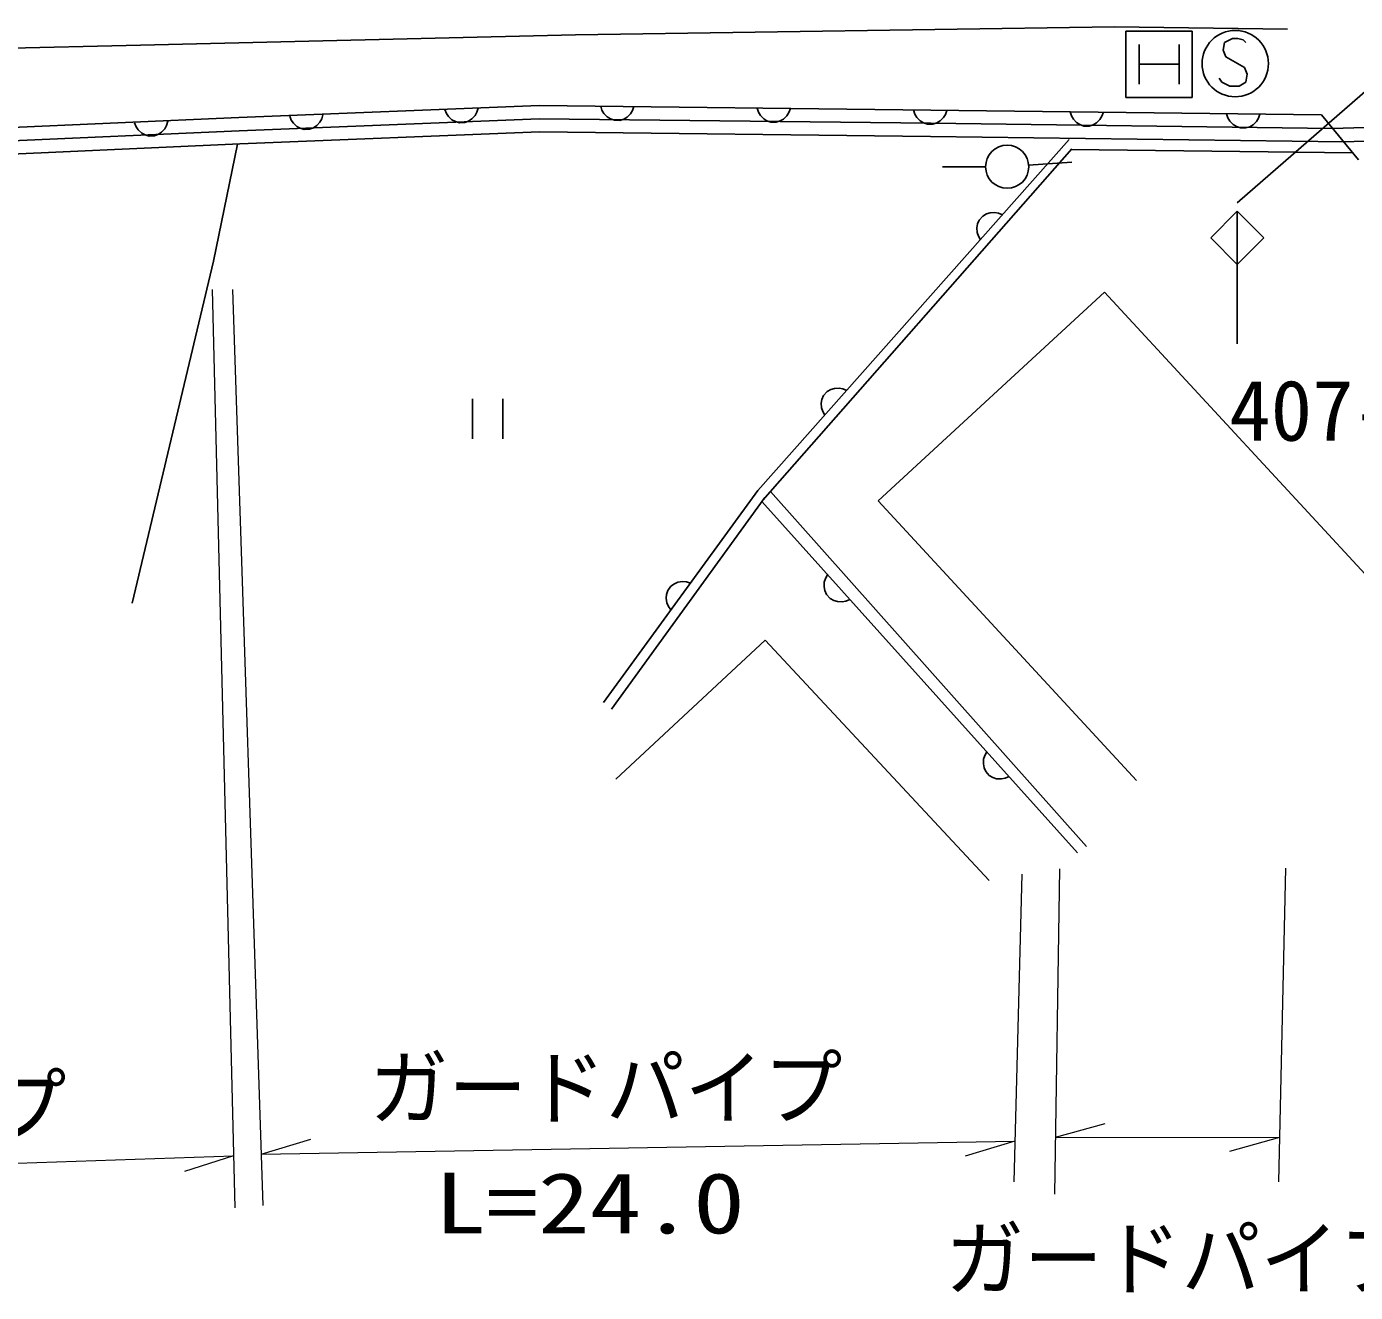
# Model space of a CAD drawing. Units: millimetres on the paper. Extents: x 40 to 680, y 20 to 380.
# Drawn here: x 83.59 to 123.64, y 233.79 to 271.95 of the extents above; entities that cross this region are included whole.
import ezdxf
from ezdxf.enums import TextEntityAlignment as Align

# ---------------------------------------------------------------- set-up
doc = ezdxf.new("R2010")
doc.units = ezdxf.units.MM
for name, color, linetype, lineweight in [('M-BGD', 7, 'Continuous', 25), ('M-BGD-EXST', 7, 'Continuous', 25), ('M-STR-HTXT', 7, 'Continuous', 13), ('M-STR-STRC', 7, 'Continuous', 25)]:
    doc.layers.add(name, color=color, linetype=linetype, lineweight=lineweight)
doc.styles.add('ＭＳ ゴシック', font='')
doc.styles.get('ＭＳ ゴシック').set_extended_font_data('MS Gothic')

msp = doc.modelspace()

# ---------------------------------------------------------------- linework, layer by layer
at = {"layer": 'M-BGD'}
for p, q in [((89.985, 269.213), (99.035, 269.574)), ((99.035, 269.574), (110.843, 269.435)), ((100.892, 269.552), (100.931, 269.431)), ((101.851, 269.42), (101.892, 269.539)), ((75.661, 268.573), (89.985, 269.213)), ((90.001, 268.813), (99.04, 269.174)), ((91.523, 269.252), (91.568, 269.134)), ((91.568, 269.134), (91.632, 269.037)), ((92.431, 269.071), (92.487, 269.174)), ((92.487, 269.174), (92.522, 269.295)), ((96.198, 269.453), (96.243, 269.334)), ((96.243, 269.334), (96.307, 269.237)), ((96.307, 269.237), (96.411, 269.142)), ((96.411, 269.142), (96.514, 269.086)), ((96.795, 269.058), (96.913, 269.103)), ((96.913, 269.103), (97.011, 269.167)), ((97.011, 269.167), (97.106, 269.271)), ((97.106, 269.271), (97.162, 269.374)), ((97.162, 269.374), (97.197, 269.495)), ((99.04, 269.174), (110.839, 269.035)), ((100.931, 269.431), (100.99, 269.33)), ((100.99, 269.33), (101.089, 269.229)), ((101.089, 269.229), (101.188, 269.168)), ((101.188, 269.168), (101.307, 269.126)), ((101.307, 269.126), (101.467, 269.124)), ((101.467, 269.124), (101.588, 269.163)), ((101.588, 269.163), (101.689, 269.222)), ((101.689, 269.222), (101.79, 269.321)), ((101.79, 269.321), (101.851, 269.42)), ((105.608, 269.494), (105.647, 269.374)), ((105.647, 269.374), (105.706, 269.273)), ((105.706, 269.273), (105.804, 269.172)), ((105.804, 269.172), (105.904, 269.11)), ((105.904, 269.11), (106.023, 269.069)), ((106.183, 269.067), (106.304, 269.106)), ((106.304, 269.106), (106.404, 269.164)), ((106.404, 269.164), (106.505, 269.263)), ((106.505, 269.263), (106.567, 269.362)), ((106.567, 269.362), (106.608, 269.482)), ((110.324, 269.437), (110.362, 269.316)), ((110.362, 269.316), (110.421, 269.215)), ((110.421, 269.215), (110.52, 269.114)), ((110.52, 269.114), (110.619, 269.053)), ((110.843, 269.435), (122.613, 269.287)), ((111.019, 269.048), (111.12, 269.107)), ((111.12, 269.107), (111.221, 269.206)), ((111.221, 269.206), (111.282, 269.305)), ((111.282, 269.305), (111.324, 269.424)), ((115.04, 269.379), (115.078, 269.259)), ((115.078, 269.259), (115.137, 269.158)), ((115.137, 269.158), (115.236, 269.057)), ((115.836, 269.05), (115.937, 269.148)), ((115.937, 269.148), (115.998, 269.248)), ((115.998, 269.248), (116.04, 269.367)), ((119.755, 269.322), (119.794, 269.201)), ((119.794, 269.201), (119.853, 269.101)), ((120.653, 269.091), (120.714, 269.19)), ((120.714, 269.19), (120.755, 269.31)), ((123.733, 267.938), (122.613, 269.287)), ((75.674, 268.173), (90.001, 268.813)), ((86.848, 269.052), (86.893, 268.934)), ((86.893, 268.934), (86.957, 268.837)), ((86.957, 268.837), (87.062, 268.741)), ((87.062, 268.741), (87.164, 268.685)), ((87.446, 268.657), (87.564, 268.703)), ((87.564, 268.703), (87.661, 268.767)), ((87.661, 268.767), (87.757, 268.871)), ((87.757, 268.871), (87.812, 268.973)), ((87.812, 268.973), (87.847, 269.095)), ((90.018, 268.413), (99.046, 268.774)), ((91.632, 269.037), (91.736, 268.941)), ((91.736, 268.941), (91.839, 268.886)), ((91.839, 268.886), (91.96, 268.851)), ((91.96, 268.851), (92.12, 268.858)), ((92.12, 268.858), (92.238, 268.903)), ((92.238, 268.903), (92.336, 268.967)), ((92.336, 268.967), (92.431, 269.071)), ((96.514, 269.086), (96.635, 269.051)), ((96.635, 269.051), (96.795, 269.058)), ((99.046, 268.774), (110.834, 268.635)), ((106.023, 269.069), (106.183, 269.067)), ((110.619, 269.053), (110.739, 269.012)), ((110.739, 269.012), (110.899, 269.01)), ((110.839, 269.035), (122.949, 268.883)), ((110.899, 269.01), (111.019, 269.048)), ((115.236, 269.057), (115.335, 268.996)), ((115.335, 268.996), (115.454, 268.954)), ((115.454, 268.954), (115.614, 268.952)), ((115.614, 268.952), (115.735, 268.991)), ((115.735, 268.991), (115.836, 269.05)), ((119.853, 269.101), (119.951, 268.999)), ((119.951, 268.999), (120.051, 268.938)), ((120.051, 268.938), (120.17, 268.897)), ((120.17, 268.897), (120.33, 268.895)), ((120.33, 268.895), (120.451, 268.933)), ((120.451, 268.933), (120.551, 268.992)), ((120.551, 268.992), (120.653, 269.091)), ((122.949, 268.883), (127.783, 269.033)), ((75.688, 267.774), (90.018, 268.413)), ((87.164, 268.685), (87.286, 268.651)), ((87.286, 268.651), (87.446, 268.657)), ((89.224, 264.878), (89.95, 268.41)), ((105.632, 257.961), (115.014, 268.548)), ((110.834, 268.635), (123.285, 268.478)), ((123.285, 268.478), (127.74, 268.616)), ((105.779, 257.675), (115.09, 268.266)), ((115.072, 268.245), (123.544, 268.149)), ((112.491, 267.725), (111.191, 267.725)), ((113.789, 267.773), (115.086, 267.868)), ((112.517, 266.303), (112.408, 266.24)), ((112.628, 266.338), (112.517, 266.303)), ((112.769, 266.347), (112.628, 266.338)), ((112.884, 266.325), (112.769, 266.347)), ((113, 266.276), (112.884, 266.325)), ((112.252, 266.004), (112.23, 265.889)), ((112.301, 266.12), (112.252, 266.004)), ((112.408, 266.24), (112.301, 266.12)), ((112.23, 265.889), (112.239, 265.748)), ((112.239, 265.748), (112.274, 265.637)), ((112.274, 265.637), (112.337, 265.527)), ((86.77, 254.571), (89.224, 264.878)), ((109.256, 257.653), (116.074, 263.947)), ((116.074, 263.947), (127.007, 252.103)), ((97.029, 260.726), (97.029, 259.526)), ((97.941, 259.526), (97.941, 260.726)), ((107.561, 260.71), (107.539, 260.595)), ((107.611, 260.826), (107.561, 260.71)), ((107.717, 260.946), (107.611, 260.826)), ((107.826, 261.009), (107.717, 260.946)), ((107.937, 261.044), (107.826, 261.009)), ((108.079, 261.053), (107.937, 261.044)), ((108.193, 261.032), (108.079, 261.053)), ((108.31, 260.982), (108.193, 261.032)), ((107.539, 260.595), (107.548, 260.454)), ((107.548, 260.454), (107.583, 260.343)), ((107.583, 260.343), (107.646, 260.234)), ((100.974, 251.576), (105.632, 257.961)), ((106.008, 257.935), (115.528, 247.233)), ((101.22, 251.371), (105.84, 257.759)), ((115.262, 247.043), (105.747, 257.631)), ((117.037, 249.224), (109.256, 257.653)), ((103.114, 255.154), (103.011, 255.081)), ((103.222, 255.199), (103.114, 255.154)), ((103.361, 255.221), (103.222, 255.199)), ((103.477, 255.211), (103.361, 255.221)), ((103.598, 255.172), (103.477, 255.211)), ((107.632, 255.204), (107.625, 255.063)), ((107.666, 255.316), (107.632, 255.204)), ((107.729, 255.426), (107.666, 255.316)), ((102.878, 254.831), (102.868, 254.715)), ((102.868, 254.715), (102.89, 254.575)), ((102.917, 254.951), (102.878, 254.831)), ((103.011, 255.081), (102.917, 254.951)), ((107.625, 255.063), (107.647, 254.949)), ((107.647, 254.949), (107.697, 254.833)), ((107.697, 254.833), (107.804, 254.714)), ((107.804, 254.714), (107.914, 254.651)), ((102.89, 254.575), (102.935, 254.468)), ((102.935, 254.468), (103.009, 254.365)), ((107.914, 254.651), (108.026, 254.617)), ((108.026, 254.617), (108.167, 254.609)), ((108.167, 254.609), (108.281, 254.632)), ((108.281, 254.632), (108.397, 254.682)), ((101.346, 249.267), (105.853, 253.458)), ((105.853, 253.458), (112.597, 246.205)), ((112.466, 249.975), (112.431, 249.864)), ((112.528, 250.085), (112.466, 249.975)), ((112.431, 249.864), (112.424, 249.723)), ((112.424, 249.723), (112.446, 249.608)), ((112.446, 249.608), (112.497, 249.492)), ((112.497, 249.492), (112.604, 249.373)), ((112.604, 249.373), (112.713, 249.311)), ((112.713, 249.311), (112.825, 249.276)), ((112.825, 249.276), (112.966, 249.269)), ((112.966, 249.269), (113.081, 249.291)), ((113.081, 249.291), (113.197, 249.341))]:
    msp.add_line(p, q, dxfattribs=at)
msp.add_circle((113.141, 267.725), 0.65, dxfattribs=at)
at = {"layer": 'M-BGD-EXST'}
for p, q in [((116.72, 269.815), (116.72, 271.815)), ((116.72, 271.815), (118.72, 271.815)), ((118.72, 271.815), (118.72, 269.815)), ((119.934, 271.596), (119.694, 271.476)), ((120.094, 271.596), (119.934, 271.596)), ((120.254, 271.556), (120.094, 271.596)), ((120.334, 271.476), (120.254, 271.556)), ((117.12, 271.415), (117.12, 270.215)), ((118.32, 271.415), (118.32, 270.215)), ((119.694, 271.476), (119.654, 271.236)), ((119.654, 271.236), (119.734, 271.036)), ((117.12, 270.815), (118.32, 270.815)), ((119.734, 271.036), (120.294, 270.716)), ((120.294, 270.716), (120.374, 270.516)), ((119.614, 270.276), (119.534, 270.396)), ((120.374, 270.516), (120.334, 270.276)), ((119.854, 270.156), (119.614, 270.276)), ((120.134, 270.156), (119.854, 270.156)), ((120.334, 270.276), (120.134, 270.156)), ((118.72, 269.815), (116.72, 269.815))]:
    msp.add_line(p, q, dxfattribs=at)
msp.add_circle((120.014, 270.836), 1, dxfattribs=at)
at = {"layer": 'M-STR-HTXT'}
for p, q in [((89.18, 264.022), (89.87, 236.337)), ((89.793, 264.022), (90.714, 236.414)), ((113.586, 246.396), (113.341, 237.123)), ((114.717, 246.564), (114.568, 236.755)), ((121.527, 246.577), (121.317, 237.123)), ((114.594, 238.468), (116.095, 238.886)), ((90.662, 237.96), (92.155, 238.406)), ((90.662, 237.96), (113.373, 238.344)), ((113.373, 238.344), (111.881, 237.898)), ((114.594, 238.468), (121.347, 238.46)), ((121.347, 238.46), (119.846, 238.042)), ((66.494, 237.101), (89.831, 237.907)), ((89.831, 237.907), (88.346, 237.435))]:
    msp.add_line(p, q, dxfattribs=at)
at = {"layer": 'M-STR-STRC'}
for p, q in [((100.132, 271.705), (116.374, 271.942)), ((116.374, 271.942), (121.593, 271.869)), ((120.075, 266.642), (126.167, 271.952)), ((87.025, 271.395), (100.132, 271.705)), ((64.996, 270.863), (87.025, 271.395)), ((120.076, 266.382), (119.276, 265.582)), ((120.876, 265.582), (120.076, 266.382)), ((120.076, 266.382), (120.076, 262.382)), ((119.276, 265.582), (120.076, 264.782)), ((120.076, 264.782), (120.876, 265.582))]:
    msp.add_line(p, q, dxfattribs=at)

# ---------------------------------------------------------------- texts
at = {"layer": 'M-STR-HTXT', "style": 'ＭＳ ゴシック'}
for s, width, p in [('ガードパイプ', 0.95, (93.922, 238.496)), ('ガードパイプ', 0.95, (70.538, 237.938)), ('L=24.0', 1.25, (95.886, 235.017)), ('ガードパイプ', 0.95, (111.272, 233.346))]:
    msp.add_text(s, height=1.833, dxfattribs=dict(at, width=width)).set_placement(p, align=Align.BOTTOM_LEFT)
at = {"layer": 'M-STR-STRC', "style": 'ＭＳ ゴシック'}
msp.add_text('407-B', height=1.833, dxfattribs=at).set_placement((119.837, 258.915), align=Align.BOTTOM_LEFT)

doc.saveas('drawing.dxf')
